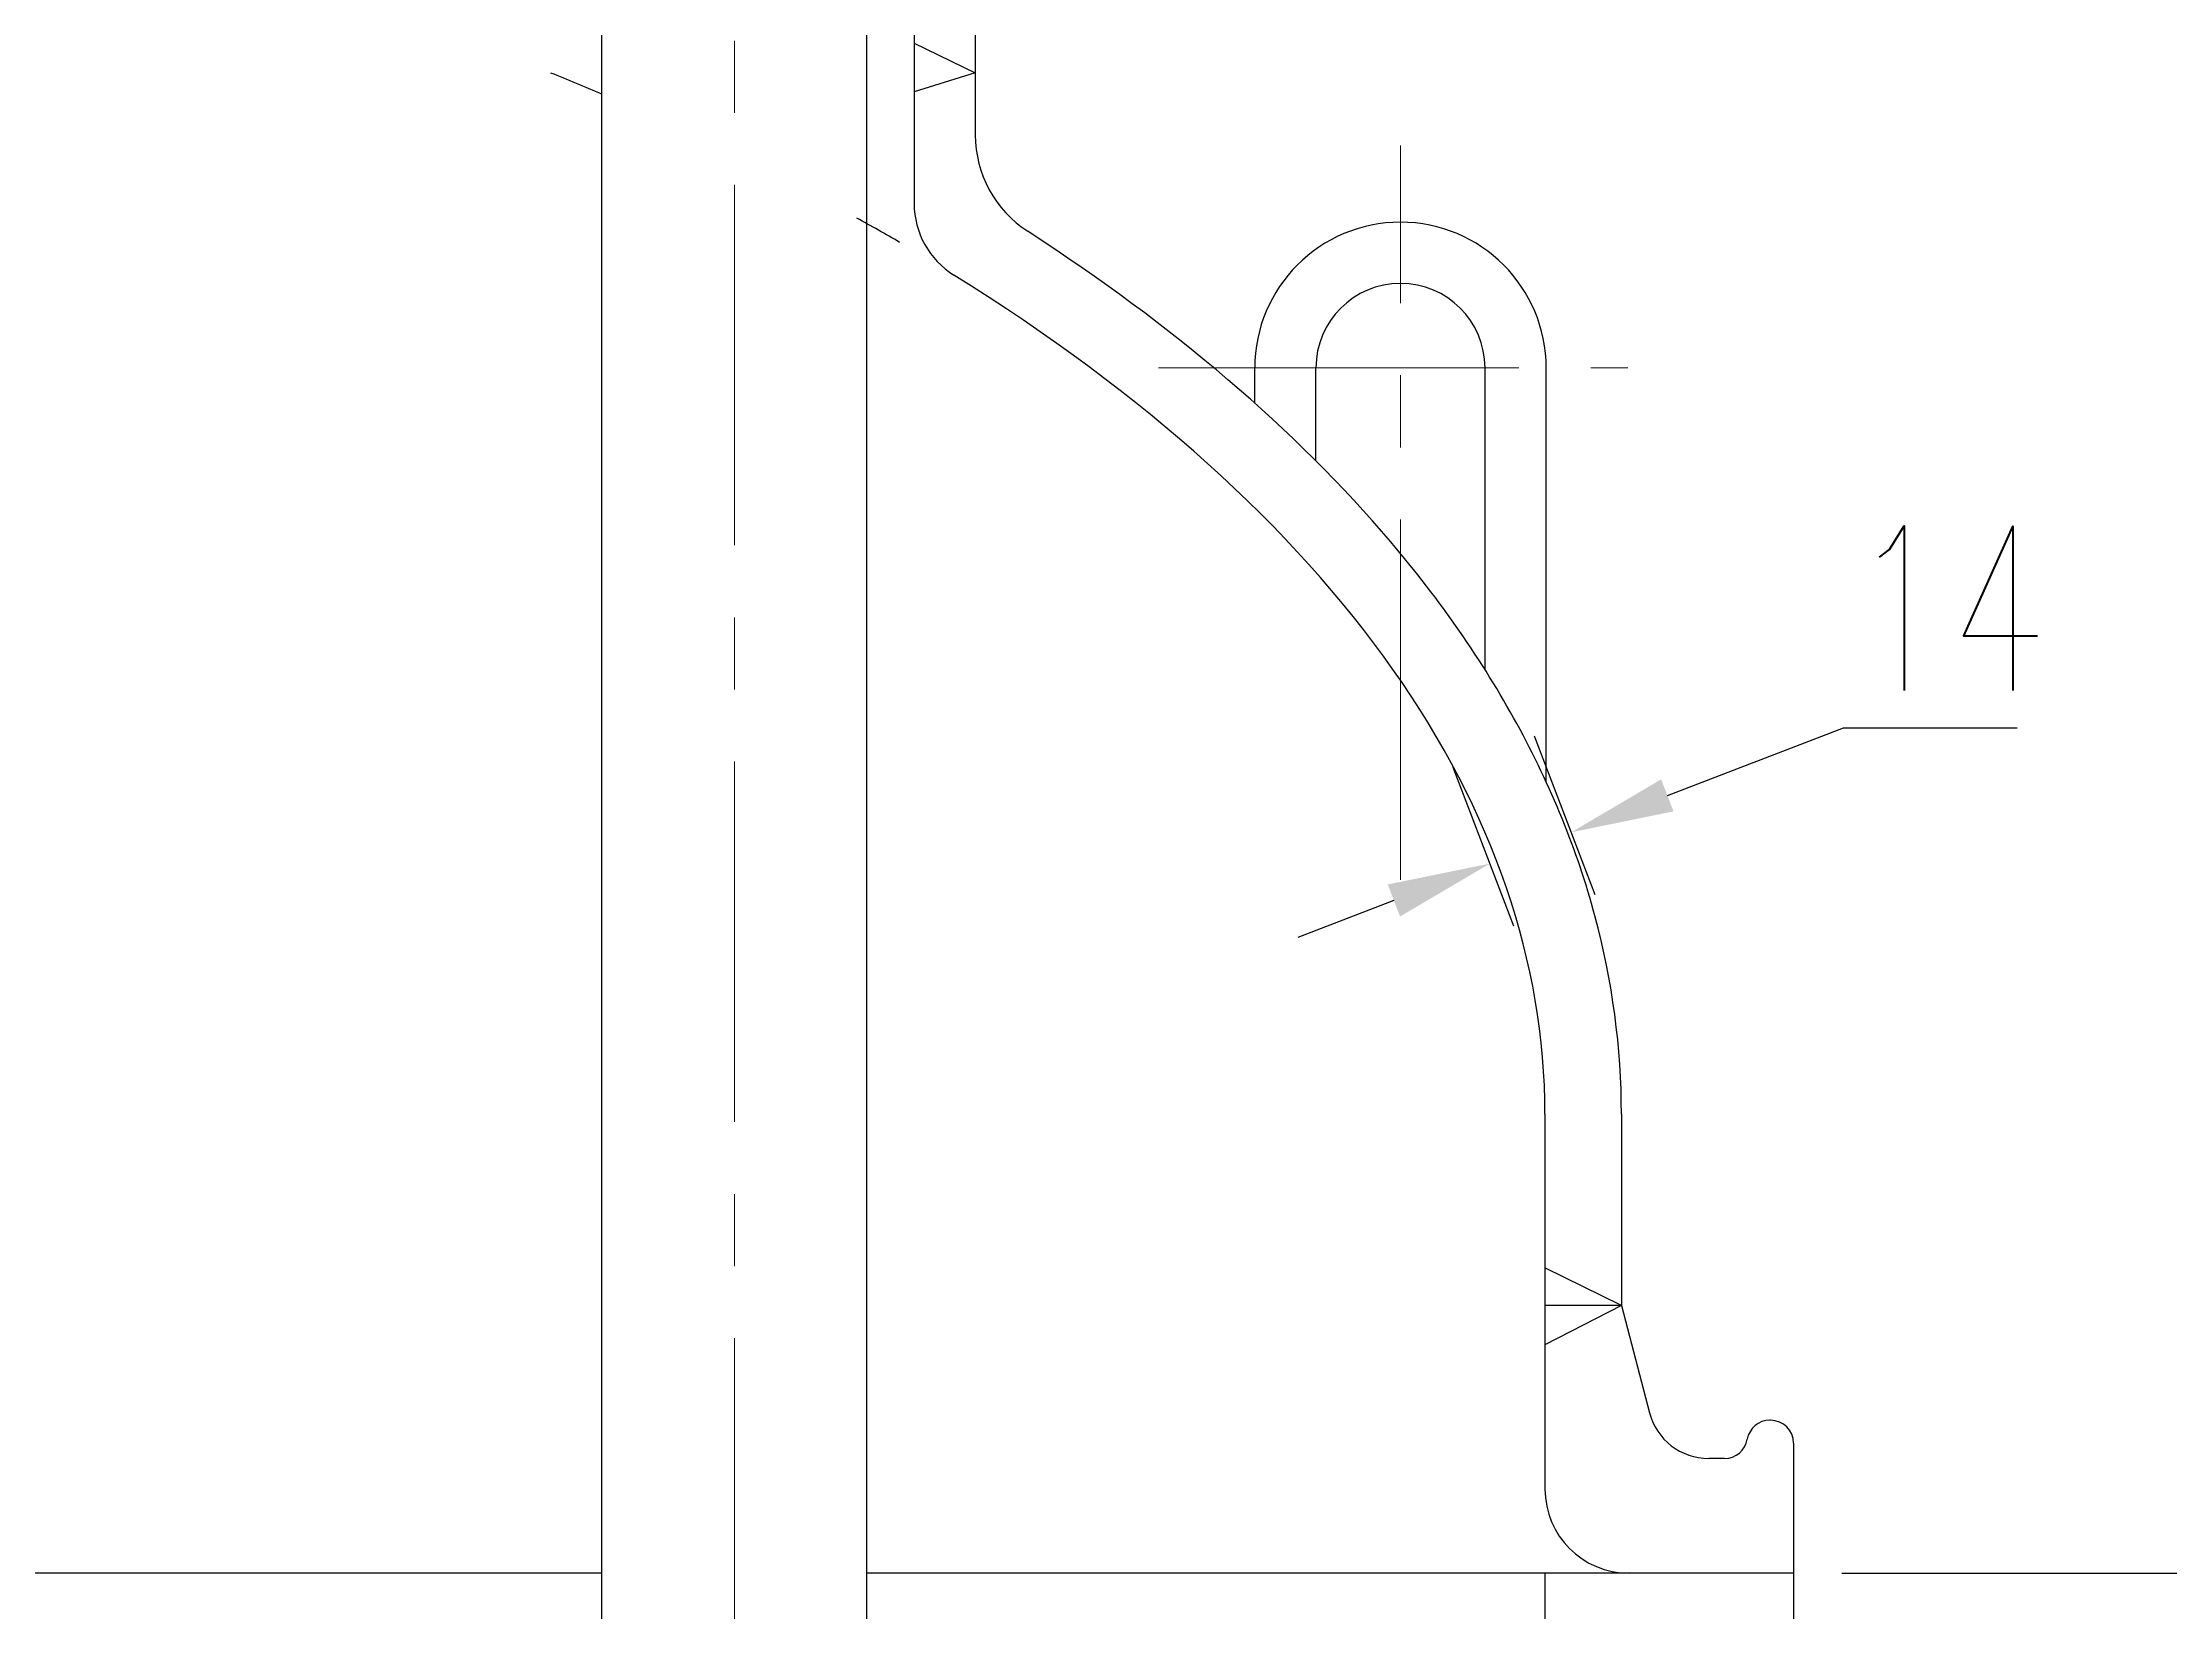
# Model space of a CAD drawing. Extents: x 0 to 594, y 0 to 841.
# Drawn here: x 221.5 to 273.1, y 614.6 to 652.7 of the extents above; entities that cross this region are included whole.
import ezdxf

# ---------------------------------------------------------------- set-up
doc = ezdxf.new("R2010")
doc.units = 0
doc.header["$LTSCALE"] = 7
doc.header["$MEASUREMENT"] = 0
doc.linetypes.add('CENTER', pattern=[2, 1.25, -0.25, 0.25, -0.25])
doc.linetypes.add('DASHED', pattern=[0.75, 0.5, -0.25])
doc.layers.get('DEFPOINTS').update_dxf_attribs({"color": 2, "linetype": 'DASHED', "lineweight": 13})
for name, color, linetype, lineweight in [('CEN', 1, 'CENTER', 13), ('DIM', 4, 'CONTINUOUS', 13), ('FULL', 7, 'CONTINUOUS', 30)]:
    doc.layers.add(name, color=color, linetype=linetype, lineweight=lineweight)
doc.styles.add('HZ4', font='romans.shx', dxfattribs={"width": 0.7, "height": 4, "bigfont": 'hztxt.shx'})
doc.styles.add('RMO4', font='romans.shx', dxfattribs={"width": 0.7, "height": 4})
doc.dimstyles.get("Standard").update_dxf_attribs({"dimtxt": 0.18, "dimasz": 0.18, "dimexe": 0.18, "dimexo": 0.0625, "dimgap": 0.09, "dimtad": 0, "dimtih": 1, "dimtoh": 1, "dimdec": 4, "dimzin": 0, "dimdsep": 46, "dimtxsty": 'HZ4', "dimcen": 0.09, "dimadec": 0, "dimazin": 0, "dimtol": 1, "dimtm": 1e-09, "dimtfac": 1, "dimtdec": 4, "dimtofl": 0, "dimtmove": 0, "dimatfit": 3, "dimfxl": 0, "dimtolj": 1, "dimtzin": 0, "dimarcsym": 0})

# ---------------------------------------------------------------- blocks, each defined once
blk = doc.blocks.new('*D28')
at = {"layer": 'DEFPOINTS', "color": 0}
for p in [(258.608, 633.531), (259.214, 631.955), (257.239, 631.196)]:
    blk.add_point(p, dxfattribs=at)
at = {"layer": 'DIM', "color": 0, "lineweight": -2}
for p, q in [((260.942, 634.428), (265.217, 636.071)), ((265.217, 636.071), (269.436, 636.071)), ((259.192, 632.013), (257.712, 635.865)), ((257.217, 631.254), (255.737, 635.106)), ((254.3, 631.876), (251.966, 630.979))]:
    blk.add_line(p, q, dxfattribs=at)
at = {"layer": 'DIM', "color": 0}
for points in [[(260.792, 634.817), (261.091, 634.039), (258.608, 633.531)], [(254.151, 632.265), (254.45, 631.487), (256.634, 632.772)]]:
    blk.add_solid(points, dxfattribs=at)
at = {"layer": 'DIM', "color": 0, "insert": (267.776, 638.971), "char_height": 4, "attachment_point": 5, "style": 'RMO4'}
blk.add_mtext('\\A1;14', dxfattribs=at)
blk = doc.blocks.new('*D31')
at = {"layer": 'DEFPOINTS', "color": 0}
for p in [(217.769, 670.85), (265.121, 615.544), (315.298, 615.544)]:
    blk.add_point(p, dxfattribs=at)
at = {"layer": 'DIM', "color": 0, "lineweight": -2}
for p, q in [((217.831, 670.85), (317.798, 670.85)), ((315.298, 668.35), (315.298, 618.044)), ((265.184, 615.544), (317.798, 615.544))]:
    blk.add_line(p, q, dxfattribs=at)
at = {"layer": 'DIM', "color": 0}
for points in [[(314.881, 668.35), (315.715, 668.35), (315.298, 670.85)], [(314.881, 618.044), (315.715, 618.044), (315.298, 615.544)]]:
    blk.add_solid(points, dxfattribs=at)
at = {"layer": 'DIM', "color": 0, "insert": (312.398, 643.336), "char_height": 4, "attachment_point": 5, "rotation": 90, "style": 'RMO4'}
blk.add_mtext('\\A1;525', dxfattribs=at)
blk = doc.blocks.new('*D160')
at = {"layer": 'DEFPOINTS', "color": 0}
for p in [(207.571, 785.436), (317.798, 459.535), (322.295, 459.535)]:
    blk.add_point(p, dxfattribs=at)
at = {"layer": 'DIM', "color": 0, "lineweight": -2}
for p, q in [((207.633, 785.436), (324.795, 785.436)), ((322.295, 782.936), (322.295, 462.035)), ((317.86, 459.535), (324.795, 459.535))]:
    blk.add_line(p, q, dxfattribs=at)
at = {"layer": 'DIM', "color": 0}
for points in [[(321.879, 782.936), (322.712, 782.936), (322.295, 785.436)], [(321.879, 462.035), (322.712, 462.035), (322.295, 459.535)]]:
    blk.add_solid(points, dxfattribs=at)
at = {"layer": 'DIM', "color": 0, "insert": (319.395, 622.486), "char_height": 4, "attachment_point": 5, "rotation": 90, "style": 'RMO4'}
blk.add_mtext('\\A1;~3426', dxfattribs=at)

msp = doc.modelspace()

# ---------------------------------------------------------------- linework, layer by layer
at = {"layer": 'CEN'}
for p, q in [((238.28308, 677.24965), (238.28308, 518.37602)), ((254.46038, 632.3767), (254.46038, 650.20845)), ((248.58117, 644.80407), (259.98147, 644.80407))]:
    msp.add_line(p, q, dxfattribs=at)
at = {"layer": 'FULL'}
for p, q in [((235.06391, 609.44229), (235.06391, 663.10957)), ((241.50226, 609.44229), (241.50226, 663.10957)), ((242.64828, 661.71671), (242.64828, 648.79529)), ((244.134, 660.78814), (244.134, 650.46074)), ((242.64828, 652.68771), (244.134, 651.96945)), ((244.134, 651.96945), (242.64828, 651.50957)), ((250.92096, 643.95036), (250.92096, 644.80407)), ((252.40668, 642.54848), (252.40668, 644.80407)), ((256.51409, 637.47916), (256.51409, 644.80407)), ((257.99981, 634.75464), (257.99981, 644.80407)), ((257.96972, 626.68697), (257.96972, 617.58691)), ((259.82686, 626.68697), (259.82686, 622.04411)), ((259.82686, 622.04411), (257.96972, 622.95447)), ((259.82686, 622.04411), (257.96972, 622.04411)), ((259.82686, 622.04411), (257.96972, 621.08573)), ((259.82686, 622.04411), (260.50839, 619.43945)), ((263.44829, 619.2584), (263.43271, 619.2584)), ((264.00543, 618.70125), (264.00543, 610.52982)), ((262.334, 618.32982), (261.94571, 618.32982)), ((235.06391, 615.54411), (196.86971, 615.54411)), ((260.01257, 615.54411), (241.50226, 615.54411)), ((257.96972, 615.54411), (257.96972, 613.68697)), ((264.00543, 615.54411), (260.01257, 615.54411))]:
    msp.add_line(p, q, dxfattribs=at)
for centre, radius, start, end in [((246.91971, 650.46074), 2.78572, 180, 237.100617), ((244.69114, 648.79529), 2.04286, 180, 238.141402), ((254.46038, 644.80407), 3.53942, 360, 180), ((254.46038, 644.80407), 2.05371, 0, 180), ((261.94571, 619.81554), 1.48571, 194.663113, 270), ((263.43271, 618.70125), 0.55714, 90, 170.405932), ((263.44829, 618.70125), 0.55714, 360, 90), ((262.334, 618.88697), 0.55714, 270, 350.405932), ((260.01257, 617.58697), 2.04286, 180, 270)]:
    msp.add_arc(centre, radius, start, end, dxfattribs=at)
for start_param, end_param in [(4.00795443, 4.0326994), (3.85080173, 3.87506052), (3.14159265, 3.81911939)]:
    msp.add_ellipse((192.96969, 626.68697), major_axis=(-65.00002, 0), ratio=0.5, start_param=start_param, end_param=end_param, dxfattribs=at)
msp.add_open_spline([(259.82686, 626.68697), (259.82686, 628.30165), (259.60979, 629.91592), (258.75507, 633.09181), (258.11803, 634.6532), (256.45421, 637.68836), (255.42772, 639.16246), (251.90832, 643.30972), (248.93415, 645.83977), (245.40661, 648.12178)], degree=3, knots=[3.141592654, 3.141592654, 3.141592654, 3.141592654, 3.275353019, 3.275353019, 3.409113385, 3.409113385, 3.542873751, 3.542873751, 3.79961486, 3.79961486, 3.79961486, 3.79961486], dxfattribs=at)

# ---------------------------------------------------------------- dimensions: what is measured, and where the dimension line sits
at = {"layer": 'DIM'}
dim = msp.add_linear_dim(base=(322.29542, 459.53489), p1=(207.57078, 785.43628), p2=(317.79785, 459.53489), angle=90, text='~3426', dimstyle='Standard', override={"dimasz": 2.5, "dimexe": 2.5, "dimgap": 0.9, "dimtad": 1, "dimtih": 0, "dimtoh": 0, "dimdec": 0, "dimtxsty": 'RMO4', "dimtfac": 2}, dxfattribs=at)
dim.commit()
dim.dimension.update_dxf_attribs({"geometry": '*D160', "text_midpoint": (319.39542, 622.48559)})
for base, p1, p2, angle, text, override, picture, middle, dimtype in [((315.29785, 615.54411), (217.76864, 670.85004), (265.12147, 615.54411), 90, '525', {"dimasz": 2.5, "dimexe": 2.5, "dimgap": 0.9, "dimtad": 1, "dimtih": 0, "dimtoh": 0, "dimdec": 0, "dimtxsty": 'RMO4', "dimtfac": 2}, '*D31', (315.29785, 643.33581), 160), ((258.60833, 633.53126), (257.23947, 631.19614), (259.21408, 631.95497), 21.021315, '14', {"dimasz": 2.5, "dimexe": 2.5, "dimgap": 0.9, "dimtad": 1, "dimdec": 0, "dimtxsty": 'RMO4', "dimtfac": 2}, '*D28', (267.77626, 636.07091), 161)]:
    dim = msp.add_linear_dim(base=base, p1=p1, p2=p2, angle=angle, text=text, dimstyle='Standard', override=override, dxfattribs=at)
    dim.commit()
    dim.dimension.update_dxf_attribs({"geometry": picture, "text_midpoint": middle, "dimtype": dimtype})

doc.saveas('drawing.dxf')
